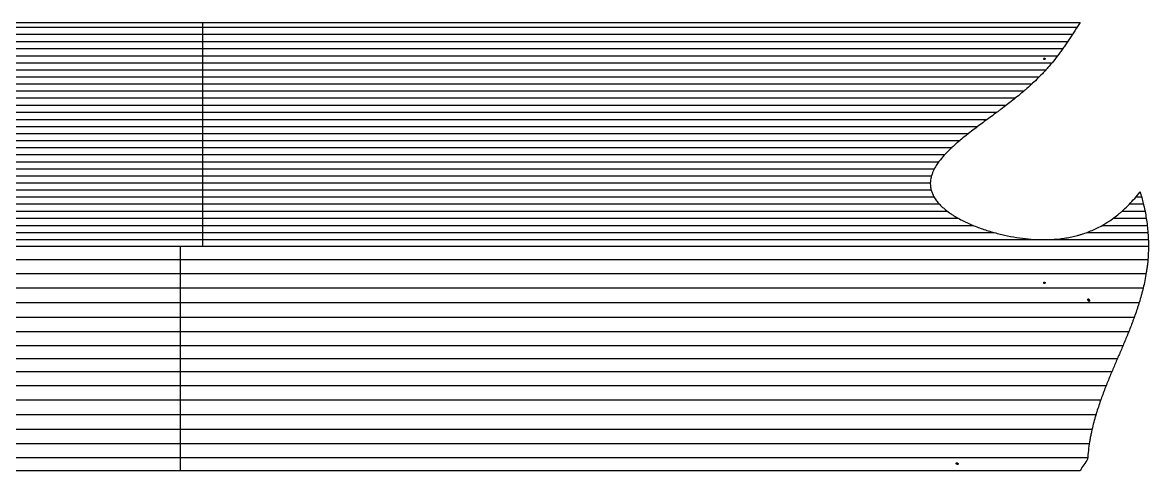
# Model space of a CAD drawing. Header units: inches. Extents: x -30 to 83, y -31 to -10.
# Drawn here: x 31.1 to 83.4, y -31 to -10.2 of the extents above; entities that cross this region are included whole.
import ezdxf

# ---------------------------------------------------------------- set-up
doc = ezdxf.new("R2010")
doc.units = ezdxf.units.IN
doc.header["$LTSCALE"] = 0.03937
doc.header["$MEASUREMENT"] = 0
doc.layers.add('Default', color=7, linetype='Continuous')

msp = doc.modelspace()

# ---------------------------------------------------------------- linework, layer by layer
at = {"layer": 'Default'}
for points, degree in [([(-5, -10.186), (37.6, -10.186), (80.201, -10.186)], 2), ([(-4.885, -10.405), (37.587, -10.405), (80.06, -10.405)], 2), ([(-4.706, -10.732), (37.571, -10.732), (79.849, -10.732)], 2), ([(-4.519, -11.063), (37.556, -11.063), (79.63, -11.063)], 2), ([(-4.326, -11.396), (37.537, -11.396), (79.4, -11.396)], 2), ([(-4.13, -11.728), (37.513, -11.728), (79.155, -11.728)], 2), ([(-3.934, -12.059), (37.479, -12.059), (78.892, -12.059)], 2), ([(-3.741, -12.387), (37.434, -12.387), (78.609, -12.387)], 2), ([(-3.554, -12.709), (37.375, -12.709), (78.304, -12.709)], 2), ([(-3.371, -13.032), (37.299, -13.032), (77.97, -13.032)], 2), ([(-3.193, -13.36), (37.205, -13.36), (77.603, -13.36)], 2), ([(-3.021, -13.691), (37.092, -13.691), (77.205, -13.691)], 2), ([(-2.858, -14.023), (36.961, -14.023), (76.78, -14.023)], 2), ([(-2.707, -14.356), (36.815, -14.356), (76.338, -14.356)], 2), ([(-2.571, -14.687), (36.66, -14.687), (75.891, -14.687)], 2), ([(-2.45, -15.014), (36.5, -15.014), (75.449, -15.014)], 2), ([(-2.346, -15.337), (36.339, -15.337), (75.025, -15.337)], 2), ([(-2.258, -15.66), (36.183, -15.66), (74.624, -15.66)], 2), ([(-2.187, -15.987), (36.032, -15.987), (74.251, -15.987)], 2), ([(-2.133, -16.318), (35.893, -16.318), (73.92, -16.318)], 2), ([(-2.098, -16.651), (35.773, -16.651), (73.643, -16.651)], 2), ([(-2.082, -16.983), (35.674, -16.983), (73.431, -16.983)], 2), ([(-2.11, -17.642), (35.567, -17.642), (73.244, -17.642)], 2), ([(-2.087, -17.314), (35.605, -17.314), (73.296, -17.314)], 2), ([(-2.211, -18.287), (35.602, -18.287), (73.414, -18.287)], 2), ([(-2.151, -17.965), (35.565, -17.965), (73.282, -17.965)], 2), ([(82.795, -18.287), (82.925, -18.287), (83.056, -18.287)], 2), ([(-2.289, -18.615), (35.684, -18.615), (73.656, -18.615)], 2), ([(82.497, -18.615), (82.818, -18.615), (83.139, -18.615)], 2), ([(-2.499, -19.278), (36.018, -19.278), (74.535, -19.278)], 2), ([(-2.385, -18.946), (35.818, -18.946), (74.022, -18.946)], 2), ([(81.74, -19.278), (82.506, -19.278), (83.271, -19.278)], 2), ([(82.152, -18.946), (82.681, -18.946), (83.211, -18.946)], 2), ([(-2.627, -19.611), (36.301, -19.611), (75.229, -19.611)], 2), ([(81.225, -19.611), (82.272, -19.611), (83.318, -19.611)], 2), ([(-2.923, -20.27), (37.671, -20.27), (78.266, -20.27)], 2), ([(-2.769, -19.942), (36.715, -19.942), (76.199, -19.942)], 2), ([(78.772, -20.27), (81.071, -20.27), (83.369, -20.27)], 2), ([(80.509, -19.942), (81.93, -19.942), (83.351, -19.942)], 2), ([(83.374, -20.592), (40.144, -20.592), (-3.085, -20.592)], 2), ([(38.417, -30.999), (38.417, -30.804), (38.417, -30.399), (38.417, -29.755), (38.417, -29.083), (38.417, -28.397), (38.417, -27.711), (38.417, -27.04), (38.417, -26.394), (38.417, -25.796), (38.417, -25.197), (38.417, -24.551), (38.417, -23.88), (38.417, -23.194), (38.417, -22.508), (38.417, -21.836), (38.417, -21.192), (38.417, -20.787), (38.417, -20.592)], 3), ([(-3.412, -21.198), (39.967, -21.198), (83.347, -21.198)], 2), ([(-3.782, -21.841), (39.743, -21.841), (83.268, -21.841)], 2), ([(-4.178, -22.51), (39.477, -22.51), (83.132, -22.51)], 2), ([(-4.576, -23.194), (39.184, -23.194), (82.945, -23.194)], 2), ([(-4.951, -23.878), (38.882, -23.878), (82.715, -23.878)], 2), ([(-5.282, -24.547), (38.589, -24.547), (82.459, -24.547)], 2), ([(-5.551, -25.189), (38.322, -25.189), (82.194, -25.189)], 2), ([(-5.754, -25.796), (38.091, -25.796), (81.936, -25.796)], 2), ([(-5.9, -26.402), (37.889, -26.402), (81.677, -26.402)], 2), ([(-5.987, -27.044), (37.714, -27.044), (81.414, -27.044)], 2), ([(-5.999, -27.714), (37.581, -27.714), (81.162, -27.714)], 2), ([(-5.93, -28.397), (37.504, -28.397), (80.937, -28.397)], 2), ([(-5.781, -29.081), (37.487, -29.081), (80.755, -29.081)], 2), ([(-5.563, -29.75), (37.532, -29.75), (80.627, -29.75)], 2), ([(-5.296, -30.393), (37.63, -30.393), (80.555, -30.393)], 2), ([(80.55, -30.47), (80.432, -30.643), (80.316, -30.821), (80.201, -30.999)], 3), ([(-5, -30.999), (37.6, -30.999), (80.201, -30.999)], 2)]:
    msp.add_open_spline(points, degree=degree, dxfattribs=at)
for points, knots in [([(39.452, -20.592), (39.452, -20.486), (39.452, -20.27), (39.452, -19.942), (39.452, -19.611), (39.452, -19.278), (39.452, -18.946), (39.452, -18.615), (39.452, -18.286), (39.452, -17.965), (39.452, -17.643), (39.452, -17.315), (39.452, -16.984), (39.452, -16.651), (39.452, -16.318), (39.452, -15.987), (39.452, -15.659), (39.452, -15.337), (39.452, -15.015), (39.452, -14.687), (39.452, -14.356), (39.452, -14.023), (39.452, -13.69), (39.452, -13.359), (39.452, -13.031), (39.452, -12.709), (39.452, -12.388), (39.452, -12.059), (39.452, -11.728), (39.452, -11.396), (39.452, -11.063), (39.452, -10.732), (39.452, -10.439), (39.452, -10.258), (39.452, -10.186)], [0, 0, 0, 0, 0.099157, 0.198313, 0.29747, 0.396626, 0.495783, 0.594939, 0.694096, 0.793252, 0.892409, 0.991565, 1.090722, 1.189878, 1.289035, 1.388191, 1.487348, 1.586504, 1.685661, 1.784817, 1.883974, 1.98313, 2.082287, 2.181443, 2.2806, 2.379756, 2.478913, 2.578069, 2.677226, 2.776383, 2.875539, 2.974696, 3.073852, 3.140852, 3.140852, 3.140852, 3.140852]), ([(80.201, -10.186), (80.037, -10.439), (79.876, -10.693), (79.628, -11.067), (79.546, -11.189), (79.44, -11.339), (79.42, -11.368), (79.378, -11.427), (79.357, -11.456), (79.295, -11.542), (79.253, -11.599), (79.128, -11.765), (79.044, -11.873), (78.875, -12.082), (78.79, -12.183), (78.681, -12.306), (78.66, -12.33), (78.617, -12.378), (78.596, -12.401), (78.532, -12.471), (78.489, -12.517), (78.361, -12.652), (78.275, -12.74), (78.101, -12.91), (78.015, -12.991), (77.84, -13.152), (77.752, -13.23), (77.642, -13.326), (77.62, -13.345), (77.576, -13.383), (77.554, -13.401), (77.489, -13.457), (77.445, -13.494), (77.313, -13.603), (77.225, -13.674), (76.962, -13.884), (76.785, -14.02), (76.563, -14.188), (76.519, -14.221), (76.431, -14.287), (76.387, -14.32), (76.254, -14.418), (76.166, -14.484), (75.892, -14.685), (75.733, -14.803), (75.46, -15.006), (75.372, -15.072), (75.196, -15.205), (75.108, -15.272), (74.932, -15.409), (74.844, -15.479), (74.668, -15.622), (74.582, -15.694), (74.473, -15.789), (74.451, -15.808), (74.407, -15.846), (74.386, -15.866), (74.32, -15.924), (74.276, -15.964), (74.144, -16.088), (74.057, -16.173), (73.962, -16.273), (73.951, -16.285), (73.929, -16.308), (73.918, -16.32), (73.885, -16.357), (73.863, -16.381), (73.796, -16.457), (73.752, -16.51), (73.699, -16.577), (73.688, -16.591), (73.666, -16.619), (73.655, -16.633), (73.623, -16.677), (73.601, -16.707), (73.559, -16.77), (73.538, -16.802), (73.496, -16.868), (73.474, -16.905), (73.434, -16.978), (73.414, -17.016), (73.374, -17.099), (73.355, -17.144), (73.329, -17.214), (73.32, -17.239), (73.303, -17.292), (73.295, -17.32), (73.279, -17.378), (73.272, -17.409), (73.26, -17.474), (73.255, -17.508), (73.244, -17.608), (73.241, -17.671), (73.248, -17.769), (73.251, -17.802), (73.261, -17.868), (73.266, -17.9), (73.287, -17.99), (73.304, -18.046), (73.334, -18.124), (73.344, -18.146), (73.363, -18.189), (73.373, -18.208), (73.4, -18.264), (73.42, -18.298), (73.46, -18.364), (73.48, -18.394), (73.52, -18.45), (73.542, -18.48), (73.583, -18.531), (73.604, -18.556), (73.666, -18.627), (73.708, -18.671), (73.774, -18.735), (73.795, -18.755), (73.838, -18.794), (73.86, -18.813), (73.965, -18.904), (74.051, -18.97), (74.184, -19.063), (74.227, -19.092), (74.293, -19.134), (74.315, -19.148), (74.359, -19.175), (74.381, -19.189), (74.489, -19.254), (74.577, -19.303), (74.711, -19.373), (74.755, -19.395), (74.821, -19.428), (74.843, -19.439), (74.888, -19.46), (74.91, -19.47), (75.106, -19.562), (75.284, -19.636), (75.553, -19.736), (75.642, -19.768), (75.822, -19.829), (75.912, -19.858), (76.187, -19.941), (76.372, -19.99), (76.919, -20.119), (77.29, -20.184), (77.837, -20.245), (78.016, -20.259), (78.239, -20.269), (78.283, -20.27), (78.371, -20.273), (78.415, -20.273), (78.547, -20.274), (78.635, -20.274), (78.905, -20.266), (79.085, -20.253), (79.356, -20.222), (79.447, -20.21), (79.582, -20.188), (79.627, -20.18), (79.718, -20.163), (79.763, -20.154), (79.899, -20.125), (79.989, -20.103), (80.124, -20.067), (80.169, -20.054), (80.259, -20.027), (80.304, -20.013), (80.533, -19.937), (80.712, -19.866), (81.274, -19.604), (81.624, -19.381), (81.976, -19.096), (81.998, -19.078), (82.042, -19.041), (82.064, -19.022), (82.13, -18.965), (82.174, -18.927), (82.306, -18.806), (82.393, -18.722), (82.565, -18.545), (82.651, -18.452), (82.822, -18.258), (82.907, -18.156), (82.989, -18.053)], [2, 2, 2, 2, 2.041194, 2.041194, 2.061333, 2.061333, 2.066274, 2.066274, 2.071167, 2.071167, 2.080811, 2.080811, 2.099549, 2.099549, 2.11759, 2.11759, 2.121994, 2.121994, 2.126356, 2.126356, 2.134963, 2.134963, 2.151774, 2.151774, 2.168283, 2.168283, 2.184314, 2.184314, 2.188273, 2.188273, 2.192215, 2.192215, 2.20005, 2.20005, 2.215552, 2.215552, 2.24606, 2.24606, 2.253617, 2.253617, 2.261156, 2.261156, 2.276196, 2.276196, 2.307603, 2.307603, 2.322645, 2.322645, 2.337787, 2.337787, 2.35312, 2.35312, 2.36889, 2.36889, 2.372854, 2.372854, 2.376843, 2.376843, 2.38491, 2.38491, 2.40158, 2.40158, 2.403786, 2.403786, 2.406012, 2.406012, 2.410522, 2.410522, 2.41986, 2.41986, 2.422274, 2.422274, 2.424724, 2.424724, 2.42976, 2.42976, 2.435034, 2.435034, 2.440444, 2.440444, 2.446395, 2.446395, 2.45303, 2.45303, 2.456668, 2.456668, 2.460629, 2.460629, 2.464918, 2.464918, 2.469671, 2.469671, 2.478718, 2.478718, 2.483173, 2.483173, 2.487845, 2.487845, 2.495863, 2.495863, 2.499228, 2.499228, 2.502218, 2.502218, 2.507675, 2.507675, 2.512642, 2.512642, 2.517182, 2.517182, 2.521645, 2.521645, 2.530087, 2.530087, 2.534107, 2.534107, 2.53803, 2.53803, 2.553057, 2.553057, 2.560221, 2.560221, 2.563755, 2.563755, 2.567257, 2.567257, 2.581073, 2.581073, 2.587843, 2.587843, 2.591201, 2.591201, 2.594544, 2.594544, 2.620848, 2.620848, 2.633796, 2.633796, 2.646821, 2.646821, 2.673003, 2.673003, 2.7237, 2.7237, 2.748221, 2.748221, 2.754237, 2.754237, 2.760246, 2.760246, 2.772263, 2.772263, 2.797077, 2.797077, 2.809555, 2.809555, 2.815826, 2.815826, 2.822123, 2.822123, 2.834819, 2.834819, 2.841226, 2.841226, 2.847682, 2.847682, 2.874188, 2.874188, 2.932306, 2.932306, 2.936204, 2.936204, 2.940144, 2.940144, 2.948146, 2.948146, 2.964678, 2.964678, 2.981976, 2.981976, 3, 3, 3, 3]), ([(78.548, -11.906), (78.551, -11.905), (78.554, -11.904), (78.56, -11.901), (78.563, -11.899), (78.566, -11.894), (78.568, -11.892), (78.571, -11.888), (78.572, -11.885), (78.573, -11.877), (78.573, -11.872), (78.571, -11.865), (78.57, -11.862), (78.567, -11.856), (78.564, -11.853), (78.558, -11.849), (78.555, -11.847), (78.547, -11.844), (78.541, -11.843), (78.532, -11.845), (78.529, -11.846), (78.523, -11.85), (78.521, -11.852), (78.517, -11.856), (78.516, -11.858), (78.513, -11.862), (78.512, -11.865), (78.511, -11.87), (78.51, -11.872), (78.51, -11.877), (78.51, -11.879), (78.512, -11.885), (78.513, -11.888), (78.516, -11.893), (78.517, -11.895), (78.52, -11.898), (78.521, -11.899), (78.525, -11.902), (78.528, -11.904), (78.537, -11.907), (78.542, -11.907), (78.548, -11.906)], [0, 0, 0, 0, 0.000227061, 0.000227061, 0.000504593, 0.000504593, 0.000670111, 0.000670111, 0.000911002, 0.000911002, 0.001261684, 0.001261684, 0.001487729, 0.001487729, 0.00179898, 0.00179898, 0.002030518, 0.002030518, 0.002474529, 0.002474529, 0.002704173, 0.002704173, 0.002976046, 0.002976046, 0.003140017, 0.003140017, 0.003367971, 0.003367971, 0.003532311, 0.003532311, 0.003713197, 0.003713197, 0.003964908, 0.003964908, 0.004135936, 0.004135936, 0.004276474, 0.004276474, 0.004512994, 0.004512994, 0.004962717, 0.004962717, 0.004962717, 0.004962717]), ([(82.989, -18.053), (83.015, -18.141), (83.04, -18.229), (83.089, -18.41), (83.112, -18.503), (83.14, -18.621), (83.146, -18.645), (83.157, -18.693), (83.162, -18.718), (83.179, -18.792), (83.19, -18.842), (83.221, -18.995), (83.241, -19.099), (83.277, -19.311), (83.294, -19.425), (83.323, -19.648), (83.335, -19.763), (83.366, -20.117), (83.375, -20.352), (83.374, -20.592)], [3, 3, 3, 3, 3.106672, 3.106672, 3.218288, 3.218288, 3.247133, 3.247133, 3.276315, 3.276315, 3.335525, 3.335525, 3.458701, 3.458701, 3.586051, 3.586051, 3.720743, 3.720743, 4, 4, 4, 4]), ([(83.374, -20.592), (83.372, -20.863), (83.357, -21.126), (83.324, -21.429), (83.32, -21.463), (83.312, -21.531), (83.308, -21.565), (83.294, -21.666), (83.285, -21.732), (83.255, -21.923), (83.232, -22.049), (83.183, -22.292), (83.157, -22.41), (83.121, -22.556), (83.114, -22.585), (83.1, -22.642), (83.092, -22.671), (83.07, -22.756), (83.055, -22.812), (83.01, -22.976), (82.979, -23.084), (82.938, -23.217), (82.93, -23.243), (82.913, -23.295), (82.905, -23.321), (82.881, -23.397), (82.864, -23.448), (82.815, -23.597), (82.781, -23.694), (82.729, -23.839), (82.712, -23.887), (82.686, -23.957), (82.678, -23.981), (82.66, -24.027), (82.652, -24.051), (82.576, -24.254), (82.505, -24.433), (82.416, -24.655), (82.398, -24.699), (82.363, -24.785), (82.345, -24.828), (82.292, -24.956), (82.257, -25.04), (82.187, -25.207), (82.152, -25.29), (82.099, -25.414), (82.082, -25.455), (82.047, -25.536), (82.029, -25.577), (81.942, -25.781), (81.872, -25.943), (81.768, -26.188), (81.733, -26.271), (81.663, -26.437), (81.627, -26.521), (81.557, -26.691), (81.522, -26.777), (81.469, -26.906), (81.452, -26.95), (81.417, -27.038), (81.399, -27.082), (81.31, -27.309), (81.241, -27.493), (81.104, -27.876), (81.037, -28.074), (80.958, -28.328), (80.942, -28.38), (80.911, -28.487), (80.895, -28.541), (80.849, -28.705), (80.819, -28.817), (80.762, -29.047), (80.736, -29.166), (80.698, -29.348), (80.686, -29.41), (80.668, -29.506), (80.662, -29.538), (80.651, -29.603), (80.646, -29.635), (80.597, -29.936), (80.567, -30.198), (80.55, -30.47)], [3, 3, 3, 3, 3.078464, 3.078464, 3.088378, 3.088378, 3.098307, 3.098307, 3.117644, 3.117644, 3.154529, 3.154529, 3.189499, 3.189499, 3.198099, 3.198099, 3.206666, 3.206666, 3.223493, 3.223493, 3.255962, 3.255962, 3.263873, 3.263873, 3.271715, 3.271715, 3.287173, 3.287173, 3.317092, 3.317092, 3.331687, 3.331687, 3.338907, 3.338907, 3.346079, 3.346079, 3.401863, 3.401863, 3.415426, 3.415426, 3.428864, 3.428864, 3.455392, 3.455392, 3.48142, 3.48142, 3.4943, 3.4943, 3.507137, 3.507137, 3.558405, 3.558405, 3.58433, 3.58433, 3.610683, 3.610683, 3.637535, 3.637535, 3.651167, 3.651167, 3.664944, 3.664944, 3.721805, 3.721805, 3.782806, 3.782806, 3.798785, 3.798785, 3.815002, 3.815002, 3.848317, 3.848317, 3.883613, 3.883613, 3.902147, 3.902147, 3.911662, 3.911662, 3.921209, 3.921209, 4, 4, 4, 4]), ([(78.548, -22.251), (78.542, -22.25), (78.537, -22.25), (78.528, -22.253), (78.525, -22.255), (78.521, -22.258), (78.52, -22.259), (78.517, -22.262), (78.516, -22.264), (78.513, -22.269), (78.512, -22.272), (78.51, -22.279), (78.51, -22.284), (78.512, -22.291), (78.513, -22.294), (78.515, -22.299), (78.517, -22.301), (78.521, -22.306), (78.523, -22.308), (78.529, -22.311), (78.532, -22.312), (78.541, -22.314), (78.546, -22.313), (78.555, -22.31), (78.558, -22.309), (78.562, -22.306), (78.563, -22.304), (78.566, -22.301), (78.567, -22.299), (78.57, -22.295), (78.572, -22.291), (78.573, -22.286), (78.573, -22.283), (78.573, -22.279), (78.572, -22.276), (78.571, -22.271), (78.57, -22.269), (78.568, -22.264), (78.566, -22.263), (78.563, -22.258), (78.56, -22.256), (78.554, -22.253), (78.551, -22.252), (78.548, -22.251)], [0, 0, 0, 0, 0.000448095, 0.000448095, 0.00068435, 0.00068435, 0.000824071, 0.000824071, 0.000994054, 0.000994054, 0.001230767, 0.001230767, 0.001571828, 0.001571828, 0.001811962, 0.001811962, 0.001977485, 0.001977485, 0.002255054, 0.002255054, 0.002482252, 0.002482252, 0.002928516, 0.002928516, 0.003163476, 0.003163476, 0.003302867, 0.003302867, 0.003472424, 0.003472424, 0.003723322, 0.003723322, 0.003906845, 0.003906845, 0.004073199, 0.004073199, 0.004301188, 0.004301188, 0.004464115, 0.004464115, 0.004734505, 0.004734505, 0.004962719, 0.004962719, 0.004962719, 0.004962719]), ([(80.636, -23.11), (80.636, -23.1), (80.634, -23.09), (80.629, -23.074), (80.626, -23.066), (80.619, -23.056), (80.617, -23.052), (80.613, -23.047), (80.611, -23.045), (80.607, -23.04), (80.605, -23.038), (80.596, -23.031), (80.589, -23.027), (80.579, -23.03), (80.578, -23.031), (80.574, -23.033), (80.573, -23.034), (80.569, -23.038), (80.567, -23.042), (80.565, -23.047), (80.565, -23.05), (80.564, -23.056), (80.564, -23.059), (80.564, -23.072), (80.565, -23.081), (80.57, -23.099), (80.574, -23.106), (80.58, -23.116), (80.582, -23.119), (80.586, -23.125), (80.588, -23.127), (80.592, -23.131), (80.595, -23.134), (80.604, -23.14), (80.611, -23.143), (80.619, -23.141), (80.62, -23.141), (80.621, -23.14), (80.622, -23.14), (80.625, -23.138), (80.627, -23.137), (80.631, -23.133), (80.632, -23.13), (80.634, -23.124), (80.635, -23.122), (80.635, -23.116), (80.636, -23.113), (80.636, -23.11)], [0, 0, 0, 0, 0.210219, 0.210219, 0.386568, 0.386568, 0.479183, 0.479183, 0.537084, 0.537084, 0.614126, 0.614126, 0.777624, 0.777624, 0.809516, 0.809516, 0.855878, 0.855878, 0.92566, 0.92566, 0.976014, 0.976014, 1.040598, 1.040598, 1.238432, 1.238432, 1.399133, 1.399133, 1.480914, 1.480914, 1.533329, 1.533329, 1.605959, 1.605959, 1.757254, 1.757254, 1.770783, 1.770783, 1.786293, 1.786293, 1.829489, 1.829489, 1.893887, 1.893887, 1.940351, 1.940351, 2, 2, 2, 2]), ([(74.485, -30.643), (74.477, -30.642), (74.469, -30.641), (74.459, -30.645), (74.457, -30.646), (74.453, -30.649), (74.451, -30.65), (74.449, -30.654), (74.448, -30.656), (74.446, -30.66), (74.446, -30.662), (74.446, -30.67), (74.447, -30.675), (74.45, -30.683), (74.452, -30.686), (74.456, -30.691), (74.458, -30.693), (74.461, -30.697), (74.463, -30.698), (74.468, -30.701), (74.469, -30.702), (74.478, -30.708), (74.486, -30.712), (74.502, -30.715), (74.51, -30.716), (74.52, -30.712), (74.522, -30.71), (74.526, -30.707), (74.528, -30.706), (74.531, -30.7), (74.533, -30.696), (74.533, -30.687), (74.532, -30.682), (74.528, -30.674), (74.527, -30.67), (74.523, -30.665), (74.521, -30.663), (74.517, -30.66), (74.515, -30.658), (74.511, -30.655), (74.51, -30.654), (74.501, -30.648), (74.493, -30.645), (74.485, -30.643)], [0, 0, 0, 0, 0.000626797, 0.000626797, 0.000789168, 0.000789168, 0.000992318, 0.000992318, 0.001125223, 0.001125223, 0.001321004, 0.001321004, 0.00170347, 0.00170347, 0.001975927, 0.001975927, 0.002179394, 0.002179394, 0.00235903, 0.00235903, 0.002582375, 0.002582375, 0.003209863, 0.003209863, 0.003803028, 0.003803028, 0.00395976, 0.00395976, 0.004160351, 0.004160351, 0.004426558, 0.004426558, 0.004814848, 0.004814848, 0.005079285, 0.005079285, 0.005275446, 0.005275446, 0.00544817, 0.00544817, 0.005659053, 0.005659053, 0.006277199, 0.006277199, 0.006277199, 0.006277199])]:
    msp.add_open_spline(points, degree=3, knots=knots, dxfattribs=at)

doc.saveas('drawing.dxf')
